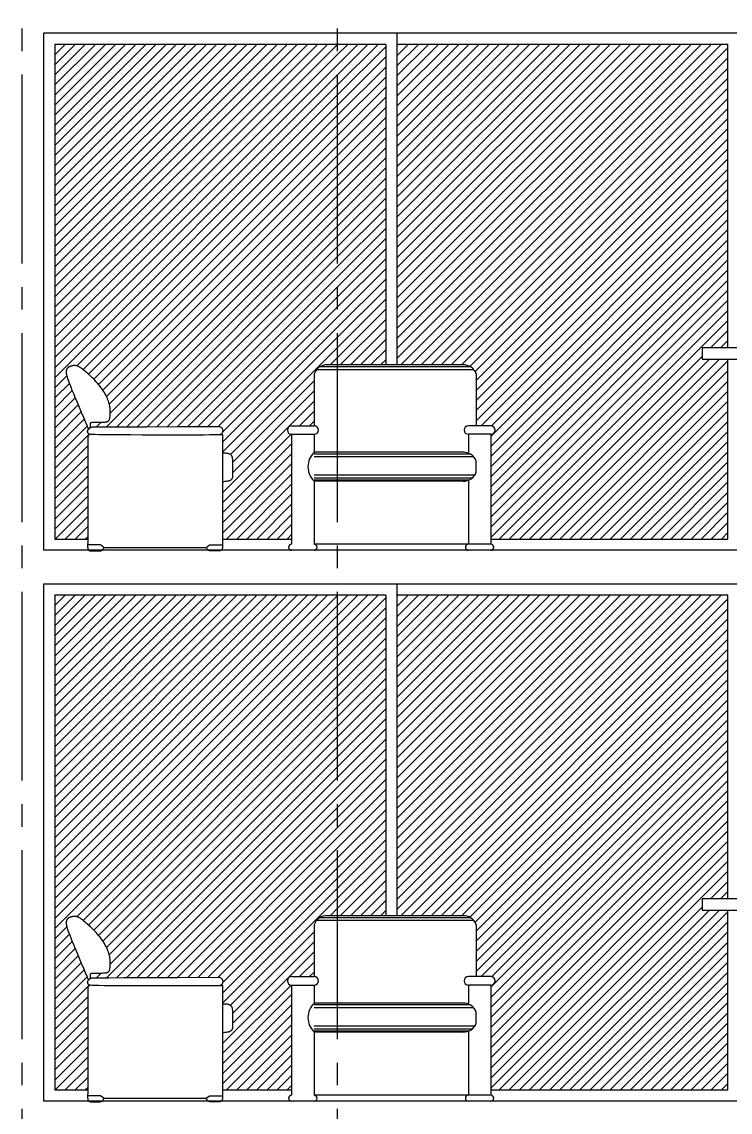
# Model space of a CAD drawing. Header units: millimetres. Extents: x 1217 to 2428, y 234 to 644.
# Drawn here: x 2238.671 to 2241.822, y 387.152 to 392.002 of the extents above; entities that cross this region are included whole.
import ezdxf

# ---------------------------------------------------------------- set-up
doc = ezdxf.new("R2010")
doc.units = ezdxf.units.MM
doc.linetypes.add('ACAD_ISO04W100', pattern=[30, 24, -3, 0, -3])
for name, color, linetype in [('0.1', 251, 'Continuous'), ('0.2', 2, 'Continuous'), ('0.3', 6, 'Continuous'), ('EJES', 8, 'Continuous'), ('MURO', 5, 'Continuous')]:
    doc.layers.add(name, color=color, linetype=linetype)
pattern_1 = [(45, (422.33998, -309.97355), (-0.0224506403, 0.0224506403), [])]
pattern_2 = [(45, (422.33998, -307.52355), (-0.0224506403, 0.0224506403), [])]

# ---------------------------------------------------------------- blocks, each defined once
blk = doc.blocks.new('sillon elv 1')
at = {"layer": '0.2'}
blk.add_line((382065.2343, 7753267.5813), (382065.6901, 7753267.5813), dxfattribs=at)
for points in [[(382065.1739, 7753268.114), (382065.1742, 7753268.1156), (382065.1744, 7753268.1172), (382065.1745, 7753268.1189), (382065.1746, 7753268.1205), (382065.1745, 7753268.1222), (382065.1745, 7753268.1238), (382065.1744, 7753268.1253), (382065.1744, 7753268.1268), (382065.1745, 7753268.1281), (382065.1745, 7753268.1294), (382065.1747, 7753268.1306), (382065.1749, 7753268.1316), (382065.1751, 7753268.1326), (382065.1753, 7753268.1335), (382065.1756, 7753268.1342), (382065.1759, 7753268.1349), (382065.1762, 7753268.1355), (382065.1765, 7753268.136), (382065.1768, 7753268.1364), (382065.1771, 7753268.1368), (382065.1775, 7753268.1371), (382065.178, 7753268.1373), (382065.1785, 7753268.1375), (382065.179, 7753268.1376), (382065.1796, 7753268.1377), (382065.1804, 7753268.1378), (382065.1814, 7753268.1379), (382065.1828, 7753268.1379), (382065.1846, 7753268.138), (382065.187, 7753268.138), (382065.19, 7753268.1381), (382065.1937, 7753268.1381), (382065.1982, 7753268.1381), (382065.2034, 7753268.1382), (382065.2089, 7753268.1383), (382065.2147, 7753268.1384), (382065.2204, 7753268.1385), (382065.2259, 7753268.1386), (382065.231, 7753268.1388), (382065.2353, 7753268.139), (382065.2389, 7753268.1392), (382065.2417, 7753268.1395), (382065.2439, 7753268.1397), (382065.2455, 7753268.14), (382065.2467, 7753268.1403), (382065.2476, 7753268.1405), (382065.2482, 7753268.1408), (382065.2488, 7753268.141), (382065.2493, 7753268.1412), (382065.2498, 7753268.1413), (382065.2504, 7753268.1415), (382065.2509, 7753268.1417), (382065.2515, 7753268.142), (382065.2522, 7753268.1423), (382065.2529, 7753268.1426), (382065.2537, 7753268.1431), (382065.2545, 7753268.1437), (382065.2554, 7753268.1444), (382065.2563, 7753268.1454), (382065.2572, 7753268.1465), (382065.2581, 7753268.148), (382065.2589, 7753268.1498), (382065.2597, 7753268.1519), (382065.2604, 7753268.1545), (382065.2611, 7753268.1574), (382065.2616, 7753268.1608), (382065.262, 7753268.1645), (382065.2624, 7753268.1685), (382065.2626, 7753268.1727), (382065.2627, 7753268.1771), (382065.2627, 7753268.1816), (382065.2627, 7753268.1863), (382065.2625, 7753268.1909), (382065.2622, 7753268.1956), (382065.2617, 7753268.2004), (382065.2611, 7753268.2053), (382065.2603, 7753268.2102), (382065.2593, 7753268.2154), (382065.258, 7753268.2207), (382065.2565, 7753268.2262), (382065.2547, 7753268.2319), (382065.2526, 7753268.2378), (382065.2501, 7753268.2439), (382065.2474, 7753268.2502), (382065.2443, 7753268.2566), (382065.2408, 7753268.2632), (382065.2369, 7753268.2699), (382065.2327, 7753268.2767), (382065.228, 7753268.2836), (382065.2229, 7753268.2906), (382065.2176, 7753268.2976), (382065.212, 7753268.3046), (382065.2061, 7753268.3115), (382065.2001, 7753268.3182), (382065.194, 7753268.3249), (382065.1878, 7753268.3313), (382065.1816, 7753268.3375), (382065.1754, 7753268.3434), (382065.1694, 7753268.349), (382065.1635, 7753268.3543), (382065.1578, 7753268.3592), (382065.1525, 7753268.3637), (382065.1475, 7753268.3679), (382065.1429, 7753268.3715), (382065.1387, 7753268.3747), (382065.135, 7753268.3775), (382065.1316, 7753268.3799), (382065.1286, 7753268.382), (382065.1259, 7753268.3837), (382065.1233, 7753268.3851), (382065.1209, 7753268.3863), (382065.1187, 7753268.3874), (382065.1165, 7753268.3882), (382065.1144, 7753268.3889), (382065.1123, 7753268.3895), (382065.1103, 7753268.3899), (382065.1083, 7753268.3902), (382065.1063, 7753268.3904), (382065.1044, 7753268.3905), (382065.1024, 7753268.3904), (382065.1005, 7753268.3903), (382065.0985, 7753268.39), (382065.0966, 7753268.3897), (382065.0947, 7753268.3894), (382065.0929, 7753268.3889), (382065.0912, 7753268.3885), (382065.0896, 7753268.388), (382065.088, 7753268.3876), (382065.0866, 7753268.3872), (382065.0853, 7753268.3867), (382065.084, 7753268.3863), (382065.0829, 7753268.3859), (382065.0818, 7753268.3854), (382065.0808, 7753268.385), (382065.0798, 7753268.3846), (382065.0789, 7753268.3841), (382065.0779, 7753268.3836), (382065.077, 7753268.3831), (382065.0761, 7753268.3825), (382065.0752, 7753268.3818), (382065.0743, 7753268.3811), (382065.0735, 7753268.3803), (382065.0726, 7753268.3794), (382065.0718, 7753268.3784), (382065.071, 7753268.3773), (382065.0702, 7753268.376), (382065.0695, 7753268.3746), (382065.0688, 7753268.3731), (382065.0682, 7753268.3715), (382065.0677, 7753268.3697), (382065.0672, 7753268.3679), (382065.0668, 7753268.3659), (382065.0666, 7753268.3638), (382065.0665, 7753268.3614), (382065.0666, 7753268.3588), (382065.0669, 7753268.3558), (382065.0675, 7753268.3524), (382065.0683, 7753268.3484), (382065.0695, 7753268.3438), (382065.0711, 7753268.3385), (382065.0731, 7753268.3324), (382065.0756, 7753268.3252), (382065.0787, 7753268.3168), (382065.0825, 7753268.3069), (382065.0871, 7753268.2952), (382065.0925, 7753268.2816), (382065.099, 7753268.2658), (382065.1066, 7753268.2475), (382065.1153, 7753268.2269), (382065.1246, 7753268.2047), (382065.1341, 7753268.1823), (382065.1433, 7753268.1607), (382065.1516, 7753268.1412), (382065.1585, 7753268.125), (382065.1635, 7753268.1132), (382065.1662, 7753268.107)], [(382065.7482, 7753268.1195), (382065.7512, 7753268.1185), (382065.7538, 7753268.1173), (382065.7559, 7753268.1159), (382065.7576, 7753268.1144), (382065.759, 7753268.1129), (382065.7601, 7753268.1112), (382065.761, 7753268.1096), (382065.7617, 7753268.1079), (382065.7622, 7753268.1063), (382065.7626, 7753268.1048), (382065.7628, 7753268.1033), (382065.7629, 7753268.1018), (382065.763, 7753268.1004), (382065.7629, 7753268.0991), (382065.7628, 7753268.0978), (382065.7626, 7753268.0966), (382065.7624, 7753268.0954), (382065.7621, 7753268.0943), (382065.7618, 7753268.0932), (382065.7614, 7753268.0922), (382065.7609, 7753268.0912), (382065.7604, 7753268.0903), (382065.7599, 7753268.0894), (382065.7593, 7753268.0885), (382065.7586, 7753268.0877), (382065.7578, 7753268.0869), (382065.757, 7753268.0861), (382065.756, 7753268.0854), (382065.7551, 7753268.0847), (382065.754, 7753268.0841), (382065.7529, 7753268.0835), (382065.7517, 7753268.083), (382065.7502, 7753268.0826), (382065.7476, 7753268.0823), (382065.7428, 7753268.082), (382065.7348, 7753268.0818), (382065.7223, 7753268.0816), (382065.7045, 7753268.0815), (382065.6801, 7753268.0814), (382065.6482, 7753268.0813), (382065.6082, 7753268.0812), (382065.5617, 7753268.0812), (382065.5109, 7753268.0812), (382065.458, 7753268.0813), (382065.4051, 7753268.0813), (382065.3544, 7753268.0815), (382065.3081, 7753268.0817), (382065.2683, 7753268.0819), (382065.2366, 7753268.0823), (382065.2126, 7753268.0827), (382065.1951, 7753268.0832), (382065.1831, 7753268.0837), (382065.1755, 7753268.0842), (382065.1711, 7753268.0848), (382065.169, 7753268.0854), (382065.168, 7753268.0859), (382065.1673, 7753268.0865), (382065.1666, 7753268.0871), (382065.166, 7753268.0877), (382065.1655, 7753268.0884), (382065.1649, 7753268.0891), (382065.1645, 7753268.0899), (382065.164, 7753268.0907), (382065.1636, 7753268.0917), (382065.1633, 7753268.0927), (382065.1629, 7753268.0939), (382065.1627, 7753268.0951), (382065.1625, 7753268.0963), (382065.1623, 7753268.0976), (382065.1623, 7753268.0988), (382065.1623, 7753268.1), (382065.1625, 7753268.1011), (382065.1628, 7753268.1021), (382065.1632, 7753268.1031), (382065.1636, 7753268.1039), (382065.1642, 7753268.1048), (382065.1648, 7753268.1056), (382065.1655, 7753268.1063), (382065.1662, 7753268.1071), (382065.1669, 7753268.1078), (382065.1676, 7753268.1086), (382065.1684, 7753268.1094), (382065.1691, 7753268.1101), (382065.1699, 7753268.1109), (382065.1707, 7753268.1116), (382065.1716, 7753268.1124), (382065.1724, 7753268.113), (382065.1733, 7753268.1137), (382065.1743, 7753268.1143), (382065.1753, 7753268.1148), (382065.1764, 7753268.1153), (382065.1774, 7753268.1157), (382065.1785, 7753268.1161), (382065.1796, 7753268.1164), (382065.1807, 7753268.1167), (382065.1818, 7753268.1169), (382065.1839, 7753268.1172), (382065.1926, 7753268.1174), (382065.2144, 7753268.1176), (382065.2558, 7753268.1178), (382065.3233, 7753268.1181), (382065.4235, 7753268.1185), (382065.563, 7753268.1189), (382065.7482, 7753268.1195)], [(382065.1727, 7753268.0846), (382065.1704, 7753268.0832), (382065.1685, 7753268.0819), (382065.1669, 7753268.0806), (382065.1657, 7753268.0794), (382065.1647, 7753268.0781), (382065.164, 7753268.0769), (382065.1634, 7753268.0758), (382065.1631, 7753268.0746), (382065.1628, 7753268.0726), (382065.1626, 7753268.0652), (382065.1625, 7753268.047), (382065.1624, 7753268.0127), (382065.1624, 7753267.9567), (382065.1624, 7753267.8738), (382065.1624, 7753267.7584), (382065.1624, 7753267.6053)], [(382065.7621, 7753268.0013), (382065.7666, 7753268.0017), (382065.7707, 7753268.0019), (382065.7743, 7753268.0019), (382065.7775, 7753268.0017), (382065.7804, 7753268.0013), (382065.783, 7753268.0009), (382065.7852, 7753268.0003), (382065.7873, 7753267.9997), (382065.7892, 7753267.9991), (382065.791, 7753267.9984), (382065.7926, 7753267.9978), (382065.7941, 7753267.9971), (382065.7954, 7753267.9963), (382065.7966, 7753267.9955), (382065.7977, 7753267.9947), (382065.7987, 7753267.9938), (382065.7996, 7753267.9929), (382065.8005, 7753267.9919), (382065.8012, 7753267.9909), (382065.8018, 7753267.9898), (382065.8024, 7753267.9888), (382065.803, 7753267.9877), (382065.8034, 7753267.9866), (382065.8039, 7753267.9855), (382065.8043, 7753267.9843), (382065.8046, 7753267.9831), (382065.8049, 7753267.9816), (382065.8052, 7753267.9797), (382065.8055, 7753267.9773), (382065.8058, 7753267.9743), (382065.806, 7753267.9705), (382065.8062, 7753267.9658), (382065.8064, 7753267.9601), (382065.8066, 7753267.9536), (382065.8068, 7753267.9466), (382065.8069, 7753267.9394), (382065.8071, 7753267.9322), (382065.8072, 7753267.9251), (382065.8072, 7753267.9186), (382065.8072, 7753267.9129), (382065.8072, 7753267.9081), (382065.8072, 7753267.9041), (382065.807, 7753267.901), (382065.8069, 7753267.8984), (382065.8067, 7753267.8964), (382065.8065, 7753267.8948), (382065.8062, 7753267.8934), (382065.8059, 7753267.8922), (382065.8056, 7753267.891), (382065.8053, 7753267.8898), (382065.8048, 7753267.8887), (382065.8044, 7753267.8876), (382065.8039, 7753267.8865), (382065.8033, 7753267.8855), (382065.8027, 7753267.8845), (382065.802, 7753267.8836), (382065.8012, 7753267.8828), (382065.8004, 7753267.882), (382065.7995, 7753267.8812), (382065.7986, 7753267.8805), (382065.7976, 7753267.8799), (382065.7966, 7753267.8793), (382065.7955, 7753267.8787), (382065.7944, 7753267.8782), (382065.7933, 7753267.8777), (382065.7918, 7753267.8772), (382065.7898, 7753267.8767), (382065.787, 7753267.8762), (382065.783, 7753267.8755), (382065.7778, 7753267.8748), (382065.7709, 7753267.874), (382065.7621, 7753267.8731)], [(382065.1619, 7753267.5923), (382065.1619, 7753267.5897), (382065.1619, 7753267.5872), (382065.162, 7753267.585), (382065.1622, 7753267.5829), (382065.1624, 7753267.581), (382065.1627, 7753267.5792), (382065.163, 7753267.5776), (382065.1633, 7753267.5762), (382065.1636, 7753267.5749), (382065.164, 7753267.5737), (382065.1644, 7753267.5727), (382065.1648, 7753267.5718), (382065.1653, 7753267.5709), (382065.1658, 7753267.5702), (382065.1665, 7753267.5695), (382065.1672, 7753267.5689), (382065.168, 7753267.5684), (382065.1689, 7753267.5679), (382065.17, 7753267.5674), (382065.1712, 7753267.5671), (382065.1727, 7753267.5667), (382065.1744, 7753267.5664), (382065.1763, 7753267.5662), (382065.1785, 7753267.566), (382065.1811, 7753267.5658), (382065.1839, 7753267.5657), (382065.1869, 7753267.5657), (382065.19, 7753267.5656), (382065.1932, 7753267.5656), (382065.1965, 7753267.5656), (382065.1997, 7753267.5657), (382065.2028, 7753267.5657), (382065.2058, 7753267.5658), (382065.2087, 7753267.5658), (382065.2114, 7753267.5659), (382065.2139, 7753267.566), (382065.2162, 7753267.5662), (382065.2184, 7753267.5664), (382065.2203, 7753267.5667), (382065.2221, 7753267.5671), (382065.2237, 7753267.5675), (382065.2251, 7753267.5682), (382065.2265, 7753267.5691), (382065.2278, 7753267.5704), (382065.2292, 7753267.5722), (382065.2307, 7753267.5745), (382065.2324, 7753267.5775), (382065.2343, 7753267.5813)], [(382065.7625, 7753267.5923), (382065.7626, 7753267.5897), (382065.7625, 7753267.5872), (382065.7624, 7753267.585), (382065.7623, 7753267.5829), (382065.762, 7753267.581), (382065.7618, 7753267.5792), (382065.7615, 7753267.5776), (382065.7612, 7753267.5762), (382065.7608, 7753267.5749), (382065.7605, 7753267.5737), (382065.7601, 7753267.5727), (382065.7597, 7753267.5718), (382065.7592, 7753267.5709), (382065.7586, 7753267.5702), (382065.758, 7753267.5695), (382065.7573, 7753267.5689), (382065.7565, 7753267.5684), (382065.7556, 7753267.5679), (382065.7545, 7753267.5674), (382065.7533, 7753267.5671), (382065.7518, 7753267.5667), (382065.7501, 7753267.5664), (382065.7482, 7753267.5662), (382065.7459, 7753267.566), (382065.7434, 7753267.5658), (382065.7406, 7753267.5657), (382065.7376, 7753267.5657), (382065.7345, 7753267.5656), (382065.7312, 7753267.5656), (382065.728, 7753267.5656), (382065.7248, 7753267.5657), (382065.7216, 7753267.5657), (382065.7186, 7753267.5658), (382065.7158, 7753267.5658), (382065.7131, 7753267.5659), (382065.7106, 7753267.566), (382065.7083, 7753267.5662), (382065.7061, 7753267.5664), (382065.7041, 7753267.5667), (382065.7024, 7753267.5671), (382065.7008, 7753267.5675), (382065.6993, 7753267.5682), (382065.698, 7753267.5691), (382065.6966, 7753267.5704), (382065.6952, 7753267.5722), (382065.6937, 7753267.5745), (382065.6921, 7753267.5775), (382065.6901, 7753267.5813)]]:
    blk.add_lwpolyline(points, dxfattribs=at)
at = {"layer": '0.2', "elevation": 0}
for points in [[(382065.7529, 7753268.0835), (382065.7621, 7753268.0835), (382065.7621, 7753267.6053)], [(382065.1624, 7753267.6053), (382065.1619, 7753267.5923)], [(382065.2343, 7753267.5813), (382065.2197, 7753267.5923), (382065.1619, 7753267.5923)], [(382065.6901, 7753267.5813), (382065.7047, 7753267.5923), (382065.7636, 7753267.5923)], [(382065.7621, 7753267.6053), (382065.7625, 7753267.5923)]]:
    blk.add_lwpolyline(points, dxfattribs=at)

msp = doc.modelspace()

# ---------------------------------------------------------------- hatches: boundary and pattern name
at = {"layer": '0.1', "ltscale": 3}
h = msp.add_hatch(dxfattribs=at)
h.set_pattern_fill('ANSI31', color=256, scale=0.01)
h.set_pattern_definition(pattern_2)
h.paths.add_polyline_path([(2240.07395, 391.90099), (2238.81771, 391.90099), (2238.81771, 389.70099), (2238.96407, 389.70099), (2238.96407, 389.84078), (2238.96405, 389.95611), (2238.96405, 390.03904), (2238.96407, 390.09499), (2238.96413, 390.12935), (2238.96425, 390.14752), (2238.9645, 390.15673), (2238.96628, 390.16061), (2238.96925, 390.16364), (2238.97388, 390.16681), (2238.97013, 390.16784), (2238.96691, 390.17069), (2238.96503, 390.17439), (2238.96389, 390.17944), (2238.9641, 390.18402), (2238.96571, 390.18699), (2238.96782, 390.18941), (2238.9652, 390.19554), (2238.96016, 390.20732), (2238.95324, 390.22355), (2238.94494, 390.24304), (2238.93579, 390.26459), (2238.92628, 390.28704), (2238.91694, 390.30919), (2238.90827, 390.32986), (2238.9007, 390.34811), (2238.89422, 390.36392), (2238.88873, 390.37753), (2238.88414, 390.38919), (2238.88034, 390.39911), (2238.87725, 390.40754), (2238.87476, 390.4147), (2238.87278, 390.42084), (2238.87121, 390.42616), (2238.86944, 390.43294), (2238.86831, 390.43977), (2238.86814, 390.44492), (2238.86863, 390.4492), (2238.86976, 390.45382), (2238.87182, 390.45836), (2238.8746, 390.46228), (2238.87798, 390.46507), (2238.88191, 390.46716), (2238.88562, 390.46863), (2238.88977, 390.46998), (2238.89482, 390.47137), (2238.90037, 390.47247), (2238.90611, 390.47291), (2238.91098, 390.47247), (2238.91503, 390.47161), (2238.91927, 390.47019), (2238.92379, 390.46814), (2238.92883, 390.46527), (2238.93331, 390.46225), (2238.93666, 390.45986), (2238.94038, 390.45708), (2238.94453, 390.45386), (2238.94913, 390.45019), (2238.95415, 390.44606), (2238.95951, 390.44153), (2238.96517, 390.4366), (2238.97106, 390.43132), (2238.97711, 390.42571), (2238.98327, 390.4198), (2238.98948, 390.41362), (2238.99567, 390.4072), (2239.00179, 390.40057), (2239.0078, 390.39379), (2239.01364, 390.3869), (2239.01926, 390.37993), (2239.02462, 390.37294), (2239.02966, 390.36596), (2239.03433, 390.35904), (2239.0386, 390.35222), (2239.04246, 390.34551), (2239.04594, 390.33894), (2239.04906, 390.33251), (2239.05182, 390.32623), (2239.05425, 390.32014), (2239.05636, 390.31423), (2239.05818, 390.30852), (2239.0597, 390.30302), (2239.06097, 390.29772), (2239.06199, 390.29258), (2239.0628, 390.28759), (2239.06342, 390.28272), (2239.06387, 390.27795), (2239.06417, 390.27325), (2239.06435, 390.2686), (2239.06442, 390.26398), (2239.06439, 390.25945), (2239.06426, 390.25504), (2239.06391, 390.24866), (2239.06305, 390.24121), (2239.06181, 390.23539), (2239.05989, 390.23024), (2239.05722, 390.22678), (2239.05413, 390.22458), (2239.05014, 390.22319), (2239.04856, 390.22255), (2239.04466, 390.2219), (2239.0406, 390.22155), (2239.03702, 390.22133), (2239.03263, 390.22113), (2239.02757, 390.22097), (2239.02208, 390.22083), (2239.01635, 390.22071), (2239.0106, 390.22062), (2239.00505, 390.22054), (2238.99991, 390.22048), (2238.99539, 390.22043), (2238.99164, 390.22039), (2238.98864, 390.22035), (2238.98627, 390.22032), (2238.98445, 390.22028), (2238.98308, 390.22023), (2238.98205, 390.22016), (2238.98128, 390.22007), (2238.98067, 390.21996), (2238.98013, 390.21981), (2238.97965, 390.21963), (2238.97921, 390.2194), (2238.97882, 390.21911), (2238.97846, 390.21876), (2238.97813, 390.21834), (2238.97783, 390.21784), (2238.97753, 390.21725), (2238.97726, 390.21657), (2238.97699, 390.2158), (2238.97675, 390.21493), (2238.97654, 390.21396), (2238.97636, 390.2129), (2238.97622, 390.21173), (2238.97613, 390.21047), (2238.97609, 390.2091), (2238.9761, 390.20764), (2238.97615, 390.20609), (2238.97631, 390.20113), (2238.97574, 390.19655), (2238.97947, 390.19825), (2238.98397, 390.19946), (2238.99429, 390.19971), (2239.01605, 390.19992), (2239.05743, 390.20016), (2239.12496, 390.20044), (2239.22518, 390.2008), (2239.36464, 390.20126), (2239.54989, 390.20182), (2239.55429, 390.20034), (2239.55852, 390.19763), (2239.56133, 390.1945), (2239.56346, 390.19049), (2239.56459, 390.18571), (2239.56466, 390.18155), (2239.56397, 390.17704), (2239.56248, 390.17302), (2239.55994, 390.1695), (2239.55539, 390.16585), (2239.56375, 390.16585), (2239.56375, 390.08365), (2239.56831, 390.08408), (2239.57425, 390.08435), (2239.58064, 390.08393), (2239.58568, 390.08299), (2239.59104, 390.08144), (2239.59589, 390.07942), (2239.5995, 390.07711), (2239.60215, 390.07437), (2239.60411, 390.07123), (2239.60597, 390.06691), (2239.60679, 390.06311), (2239.60733, 390.0584), (2239.60768, 390.0528), (2239.6079, 390.04809), (2239.6081, 390.04241), (2239.6083, 390.03596), (2239.60847, 390.02898), (2239.60862, 390.02174), (2239.60875, 390.01449), (2239.60884, 390.00748), (2239.6089, 390.00098), (2239.60892, 389.99522), (2239.60888, 389.9881), (2239.60863, 389.9805), (2239.60801, 389.97596), (2239.60676, 389.97138), (2239.60475, 389.96715), (2239.60186, 389.9639), (2239.59838, 389.96163), (2239.59467, 389.95984), (2239.59037, 389.95876), (2239.5847, 389.95788), (2239.57943, 389.95718), (2239.57253, 389.95637), (2239.56375, 389.95543), (2239.56375, 389.70099), (2239.87123, 389.70099), (2239.87123, 390.16691, -1), (2239.87123, 390.20486), (2239.97123, 390.20486), (2239.97123, 390.43579, -0.3308101), (2240.02982, 390.47581), (2240.07395, 390.47581)])
h = msp.add_hatch(dxfattribs=at)
h.set_pattern_fill('ANSI31', color=256, scale=0.01)
h.set_pattern_definition(pattern_2)
h.paths.add_polyline_path([(2240.28961, 391.90099), (2240.07395, 391.90099), (2240.07395, 390.47581), (2240.28961, 390.47581)])
h.paths.add_polyline_path([(2241.67351, 391.90099), (2240.33961, 391.90099), (2240.33961, 390.47581), (2240.6335, 390.47581, -0.3308107), (2240.69209, 390.43579), (2240.69209, 390.20486), (2240.75706, 390.20486, -1), (2240.75706, 390.16691), (2240.75706, 389.70099), (2241.67351, 389.70099)])
h.paths.add_polyline_path([(2241.81152, 391.90099), (2241.67351, 391.90099), (2241.67351, 389.70099), (2241.81152, 389.70099), (2241.81152, 390.50099), (2241.69651, 390.50099), (2241.69651, 390.55099), (2241.81152, 390.55099)])
h.paths.add_polyline_path([(2242.7263, 391.90099), (2241.98152, 391.90099), (2241.98152, 391.20099), (2242.7263, 391.20099)])
h.paths.add_polyline_path([(2242.97135, 391.90099), (2242.7763, 391.90099), (2242.7763, 391.20099), (2242.97135, 391.20099)])
h = msp.add_hatch(dxfattribs=at)
h.set_pattern_fill('ANSI31', color=256, scale=0.01)
h.set_pattern_definition(pattern_1)
h.paths.add_polyline_path([(2240.07395, 389.45099), (2238.81771, 389.45099), (2238.81771, 387.25099), (2238.96407, 387.25099), (2238.96407, 387.39078), (2238.96405, 387.50611), (2238.96405, 387.58904), (2238.96407, 387.64499), (2238.96413, 387.67935), (2238.96425, 387.69752), (2238.9645, 387.70673), (2238.96628, 387.71061), (2238.96925, 387.71364), (2238.97388, 387.71681), (2238.97013, 387.71784), (2238.96691, 387.72069), (2238.96503, 387.72439), (2238.96389, 387.72944), (2238.9641, 387.73402), (2238.96571, 387.73699), (2238.96782, 387.73941), (2238.9652, 387.74554), (2238.96016, 387.75732), (2238.95324, 387.77355), (2238.94494, 387.79304), (2238.93579, 387.81459), (2238.92628, 387.83704), (2238.91694, 387.85919), (2238.90827, 387.87986), (2238.9007, 387.89811), (2238.89422, 387.91392), (2238.88873, 387.92753), (2238.88414, 387.93919), (2238.88034, 387.94911), (2238.87725, 387.95754), (2238.87476, 387.9647), (2238.87278, 387.97084), (2238.87121, 387.97616), (2238.86944, 387.98294), (2238.86831, 387.98977), (2238.86814, 387.99492), (2238.86863, 387.9992), (2238.86976, 388.00382), (2238.87182, 388.00836), (2238.8746, 388.01228), (2238.87798, 388.01507), (2238.88191, 388.01716), (2238.88562, 388.01863), (2238.88977, 388.01998), (2238.89482, 388.02137), (2238.90037, 388.02247), (2238.90611, 388.02291), (2238.91098, 388.02247), (2238.91503, 388.02161), (2238.91927, 388.02019), (2238.92379, 388.01814), (2238.92883, 388.01527), (2238.93331, 388.01225), (2238.93666, 388.00986), (2238.94038, 388.00708), (2238.94453, 388.00386), (2238.94913, 388.00018), (2238.95415, 387.99606), (2238.95951, 387.99153), (2238.96517, 387.9866), (2238.97106, 387.98132), (2238.97711, 387.97571), (2238.98327, 387.9698), (2238.98948, 387.96362), (2238.99567, 387.9572), (2239.00179, 387.95057), (2239.0078, 387.94379), (2239.01364, 387.9369), (2239.01926, 387.92993), (2239.02462, 387.92294), (2239.02966, 387.91596), (2239.03433, 387.90904), (2239.0386, 387.90222), (2239.04246, 387.89551), (2239.04594, 387.88894), (2239.04906, 387.88251), (2239.05182, 387.87623), (2239.05425, 387.87014), (2239.05636, 387.86423), (2239.05818, 387.85852), (2239.0597, 387.85302), (2239.06097, 387.84772), (2239.06199, 387.84258), (2239.0628, 387.83759), (2239.06342, 387.83272), (2239.06387, 387.82795), (2239.06417, 387.82325), (2239.06435, 387.8186), (2239.06442, 387.81398), (2239.06439, 387.80945), (2239.06426, 387.80504), (2239.06391, 387.79866), (2239.06305, 387.79121), (2239.06181, 387.78539), (2239.05989, 387.78024), (2239.05722, 387.77678), (2239.05413, 387.77458), (2239.05014, 387.77319), (2239.04856, 387.77255), (2239.04466, 387.7719), (2239.0406, 387.77155), (2239.03702, 387.77133), (2239.03263, 387.77113), (2239.02757, 387.77097), (2239.02208, 387.77083), (2239.01635, 387.77071), (2239.0106, 387.77062), (2239.00505, 387.77054), (2238.99991, 387.77048), (2238.99539, 387.77043), (2238.99164, 387.77039), (2238.98864, 387.77035), (2238.98627, 387.77032), (2238.98445, 387.77028), (2238.98308, 387.77023), (2238.98205, 387.77016), (2238.98128, 387.77007), (2238.98067, 387.76996), (2238.98013, 387.76981), (2238.97965, 387.76963), (2238.97921, 387.7694), (2238.97882, 387.76911), (2238.97846, 387.76876), (2238.97813, 387.76834), (2238.97783, 387.76784), (2238.97753, 387.76725), (2238.97726, 387.76657), (2238.97699, 387.7658), (2238.97675, 387.76493), (2238.97654, 387.76396), (2238.97636, 387.7629), (2238.97622, 387.76173), (2238.97613, 387.76047), (2238.97609, 387.7591), (2238.9761, 387.75764), (2238.97615, 387.75609), (2238.97631, 387.75113), (2238.97574, 387.74655), (2238.97947, 387.74825), (2238.98397, 387.74946), (2238.99429, 387.74971), (2239.01605, 387.74992), (2239.05743, 387.75016), (2239.12496, 387.75044), (2239.22518, 387.7508), (2239.36464, 387.75126), (2239.54989, 387.75182), (2239.55429, 387.75034), (2239.55852, 387.74763), (2239.56133, 387.74449), (2239.56346, 387.74049), (2239.56459, 387.73571), (2239.56466, 387.73155), (2239.56397, 387.72704), (2239.56248, 387.72302), (2239.55994, 387.7195), (2239.55539, 387.71585), (2239.56375, 387.71585), (2239.56375, 387.63365), (2239.56831, 387.63408), (2239.57425, 387.63435), (2239.58064, 387.63393), (2239.58568, 387.63299), (2239.59104, 387.63144), (2239.59589, 387.62942), (2239.5995, 387.6271), (2239.60215, 387.62437), (2239.60411, 387.62123), (2239.60597, 387.61691), (2239.60679, 387.61311), (2239.60733, 387.6084), (2239.60768, 387.6028), (2239.6079, 387.59809), (2239.6081, 387.59241), (2239.6083, 387.58596), (2239.60847, 387.57898), (2239.60862, 387.57174), (2239.60875, 387.56449), (2239.60884, 387.55748), (2239.6089, 387.55097), (2239.60892, 387.54522), (2239.60888, 387.5381), (2239.60863, 387.5305), (2239.60801, 387.52596), (2239.60676, 387.52138), (2239.60475, 387.51715), (2239.60186, 387.5139), (2239.59838, 387.51163), (2239.59467, 387.50984), (2239.59037, 387.50876), (2239.5847, 387.50788), (2239.57943, 387.50718), (2239.57253, 387.50637), (2239.56375, 387.50543), (2239.56375, 387.25099), (2239.87123, 387.25099), (2239.87123, 387.71691, -1), (2239.87123, 387.75486), (2239.97123, 387.75486), (2239.97123, 387.98579, -0.3308101), (2240.02982, 388.02581), (2240.07395, 388.02581)])
h = msp.add_hatch(dxfattribs=at)
h.set_pattern_fill('ANSI31', color=256, scale=0.01)
h.set_pattern_definition(pattern_1)
h.paths.add_polyline_path([(2240.28961, 389.45099), (2240.07395, 389.45099), (2240.07395, 388.02581), (2240.28961, 388.02581)])
h.paths.add_polyline_path([(2241.67351, 389.45099), (2240.33961, 389.45099), (2240.33961, 388.02581), (2240.6335, 388.02581, -0.3308107), (2240.69209, 387.98579), (2240.69209, 387.75486), (2240.75706, 387.75486, -1), (2240.75706, 387.71691), (2240.75706, 387.25099), (2241.67351, 387.25099)])
h.paths.add_polyline_path([(2241.81152, 389.45099), (2241.67351, 389.45099), (2241.67351, 387.25099), (2241.81152, 387.25099), (2241.81152, 388.05099), (2241.69651, 388.05099), (2241.69651, 388.10099), (2241.81152, 388.10099)])
h.paths.add_polyline_path([(2242.7263, 389.45099), (2241.98152, 389.45099), (2241.98152, 388.75099), (2242.7263, 388.75099)])
h.paths.add_polyline_path([(2242.97135, 389.45099), (2242.7763, 389.45099), (2242.7763, 388.75099), (2242.97135, 388.75099)])

# ---------------------------------------------------------------- linework, layer by layer
at = {"layer": '0.1', "ltscale": 3, "elevation": 0}
for points in [[(2240.33961, 391.95099), (2240.33961, 390.47581)], [(2240.28961, 391.90099), (2238.81771, 391.90099), (2238.81771, 389.70099), (2238.96407, 389.70099)], [(2240.28961, 391.90099), (2240.28961, 390.47581)], [(2241.81152, 390.55099), (2241.81152, 391.90099), (2240.33961, 391.90099)], [(2240.75706, 389.70099), (2241.81152, 389.70099), (2241.81152, 390.50099)], [(2239.56375, 389.70099), (2239.87123, 389.70099)], [(2240.33961, 389.50099), (2240.33961, 388.02581)], [(2240.28961, 389.45099), (2238.81771, 389.45099), (2238.81771, 387.25099), (2238.96407, 387.25099)], [(2240.28961, 389.45099), (2240.28961, 388.02581)], [(2241.81152, 388.10099), (2241.81152, 389.45099), (2240.33961, 389.45099)], [(2240.75706, 387.25099), (2241.81152, 387.25099), (2241.81152, 388.05099)], [(2239.56375, 387.25099), (2239.87123, 387.25099)]]:
    msp.add_lwpolyline(points, dxfattribs=at)
at = {"layer": '0.1', "linetype": 'ByBlock', "elevation": 0}
for points in [[(2239.97123, 390.43579), (2239.97123, 390.20486)], [(2239.97123, 390.43579), (2239.97123, 390.20486)], [(2240.68179, 390.45417), (2239.98152, 390.45417)], [(2240.66791, 390.46648), (2239.99541, 390.46648)], [(2240.63821, 390.47581), (2240.02982, 390.47581)], [(2240.63821, 390.47581), (2240.02982, 390.47581)], [(2240.69209, 390.43579), (2240.69209, 390.20486)], [(2240.69209, 390.43579), (2240.69209, 390.20486)], [(2240.69209, 390.43579), (2240.69209, 390.20486)], [(2239.87123, 390.20486), (2239.97123, 390.20486)], [(2239.87123, 390.20486), (2239.97123, 390.20486)], [(2240.75706, 390.20486), (2240.65706, 390.20486)], [(2240.75706, 390.20486), (2240.65706, 390.20486)], [(2239.87123, 390.16691), (2239.87123, 389.6777)], [(2239.87123, 390.16691), (2239.97123, 390.16691)], [(2239.87123, 390.16691), (2239.87123, 389.6777)], [(2239.87123, 390.16691), (2239.97123, 390.16691)], [(2239.97123, 390.16691), (2239.97123, 390.08705)], [(2239.97123, 390.16691), (2239.97123, 390.08705)], [(2240.65706, 390.16691), (2240.65706, 390.08705)], [(2240.75706, 390.16691), (2240.65706, 390.16691)], [(2240.65706, 390.16691), (2240.65706, 390.08705)], [(2240.75706, 390.16691), (2240.65706, 390.16691)], [(2240.75706, 390.16691), (2240.75706, 389.6777)], [(2240.75706, 390.16691), (2240.75706, 389.6777)], [(2240.63821, 390.08705), (2239.97123, 390.08705)], [(2240.63821, 390.08705), (2239.97123, 390.08705)], [(2240.66627, 390.07873), (2239.97123, 390.07873)], [(2240.68129, 390.06601), (2239.97123, 390.06601)], [(2240.68129, 390.06601), (2239.97123, 390.06601)], [(2240.69209, 389.99849), (2240.69209, 390.04703)], [(2240.68547, 389.98508), (2239.97123, 389.98508)], [(2240.67293, 389.97138), (2239.97123, 389.97138)], [(2240.65706, 389.96233), (2239.97123, 389.96233)], [(2240.65706, 389.96233), (2239.97123, 389.96233)], [(2239.97123, 389.95846), (2239.97123, 389.6777)], [(2240.6335, 389.95846), (2239.97123, 389.95846)], [(2239.97123, 389.95846), (2239.97123, 389.6777)], [(2240.6335, 389.95846), (2239.97123, 389.95846)], [(2240.65706, 389.96233), (2240.65706, 389.68156)], [(2240.65706, 389.95846), (2240.65706, 389.6777)], [(2240.75706, 389.6777), (2239.97123, 389.6777)], [(2240.75706, 389.6777), (2239.97123, 389.6777)], [(2240.66791, 388.01648), (2239.99541, 388.01648)], [(2240.63821, 388.02581), (2240.02982, 388.02581)], [(2240.63821, 388.02581), (2240.02982, 388.02581)], [(2239.97123, 387.98579), (2239.97123, 387.75486)], [(2239.97123, 387.98579), (2239.97123, 387.75486)], [(2240.68179, 388.00417), (2239.98152, 388.00417)], [(2240.69209, 387.98579), (2240.69209, 387.75486)], [(2240.69209, 387.98579), (2240.69209, 387.75486)], [(2240.69209, 387.98579), (2240.69209, 387.75486)], [(2239.87123, 387.75486), (2239.97123, 387.75486)], [(2239.87123, 387.75486), (2239.97123, 387.75486)], [(2240.75706, 387.75486), (2240.65706, 387.75486)], [(2240.75706, 387.75486), (2240.65706, 387.75486)], [(2239.87123, 387.71691), (2239.87123, 387.2277)], [(2239.87123, 387.71691), (2239.97123, 387.71691)], [(2239.87123, 387.71691), (2239.87123, 387.2277)], [(2239.87123, 387.71691), (2239.97123, 387.71691)], [(2239.97123, 387.71691), (2239.97123, 387.63705)], [(2239.97123, 387.71691), (2239.97123, 387.63705)], [(2240.65706, 387.71691), (2240.65706, 387.63705)], [(2240.75706, 387.71691), (2240.65706, 387.71691)], [(2240.65706, 387.71691), (2240.65706, 387.63705)], [(2240.75706, 387.71691), (2240.65706, 387.71691)], [(2240.75706, 387.71691), (2240.75706, 387.2277)], [(2240.75706, 387.71691), (2240.75706, 387.2277)], [(2240.63821, 387.63705), (2239.97123, 387.63705)], [(2240.63821, 387.63705), (2239.97123, 387.63705)], [(2240.66627, 387.62873), (2239.97123, 387.62873)], [(2240.68129, 387.61601), (2239.97123, 387.61601)], [(2240.68129, 387.61601), (2239.97123, 387.61601)], [(2240.69209, 387.54849), (2240.69209, 387.59703)], [(2240.68547, 387.53508), (2239.97123, 387.53508)], [(2240.67293, 387.52138), (2239.97123, 387.52138)], [(2240.65706, 387.51233), (2239.97123, 387.51233)], [(2240.65706, 387.51233), (2239.97123, 387.51233)], [(2239.97123, 387.50846), (2239.97123, 387.2277)], [(2240.6335, 387.50846), (2239.97123, 387.50846)], [(2239.97123, 387.50846), (2239.97123, 387.2277)], [(2240.6335, 387.50846), (2239.97123, 387.50846)], [(2240.65706, 387.51233), (2240.65706, 387.23156)], [(2240.65706, 387.50846), (2240.65706, 387.2277)], [(2240.75706, 387.2277), (2239.97123, 387.2277)], [(2240.75706, 387.2277), (2239.97123, 387.2277)]]:
    msp.add_lwpolyline(points, dxfattribs=at)
at = {"layer": '0.1', "linetype": 'ByBlock'}
for centre, radius, start, end in [((2240.02746, 390.41637, 0), 0.05949, 87.73197, 160.95095), ((2240.02746, 390.41637, 0), 0.05949, 87.73197, 160.95095), ((2240.63585, 390.41637, 0), 0.05949, 19.04905, 92.26803), ((2240.63585, 390.41637, 0), 0.05949, 19.04905, 92.26803), ((2239.87123, 390.18588, 0), 0.01897, 90, 270), ((2239.87123, 390.18588, 0), 0.01897, 90, 270), ((2239.97123, 390.18588, 0), 0.01897, 270, 90), ((2239.97123, 390.18588, 0), 0.01897, 270, 90), ((2240.65706, 390.18588, 0), 0.01897, 90, 270), ((2240.65706, 390.18588, 0), 0.01897, 90, 270), ((2240.75706, 390.18588, 0), 0.01897, 270, 90), ((2240.75706, 390.18588, 0), 0.01897, 270, 90), ((2240.03266, 390.02276, 0), 0.08893, 133.69551, 226.30449), ((2240.03266, 390.02276, 0), 0.08893, 133.69551, 226.30449), ((2240.63585, 390.02761, 0), 0.05949, 19.04905, 92.26803), ((2240.63585, 390.02761, 0), 0.05949, 19.04905, 92.26803), ((2240.63585, 390.01791, 0), 0.05949, 267.73197, 340.95095), ((2240.63585, 390.01791, 0), 0.05949, 267.73197, 340.95095), ((2239.87123, 389.66435, 0), 0.01335, 90, 270), ((2239.87123, 389.66435, 0), 0.01335, 90, 270), ((2239.97123, 389.66435, 0), 0.01335, 270, 90), ((2239.97123, 389.66435, 0), 0.01335, 270, 90), ((2240.65706, 389.66435, 0), 0.01335, 90, 270), ((2240.65706, 389.66435, 0), 0.01335, 90, 270), ((2240.75706, 389.66435, 0), 0.01335, 270, 90), ((2240.75706, 389.66435, 0), 0.01335, 270, 90), ((2240.02746, 387.96637, 0), 0.05949, 87.73197, 160.95095), ((2240.02746, 387.96637, 0), 0.05949, 87.73197, 160.95095), ((2240.63585, 387.96637, 0), 0.05949, 19.04905, 92.26803), ((2240.63585, 387.96637, 0), 0.05949, 19.04905, 92.26803), ((2239.87123, 387.73588, 0), 0.01897, 90, 270), ((2239.87123, 387.73588, 0), 0.01897, 90, 270), ((2239.97123, 387.73588, 0), 0.01897, 270, 90), ((2239.97123, 387.73588, 0), 0.01897, 270, 90), ((2240.65706, 387.73588, 0), 0.01897, 90, 270), ((2240.65706, 387.73588, 0), 0.01897, 90, 270), ((2240.75706, 387.73588, 0), 0.01897, 270, 90), ((2240.75706, 387.73588, 0), 0.01897, 270, 90), ((2240.03266, 387.57276, 0), 0.08893, 133.69551, 226.30449), ((2240.03266, 387.57276, 0), 0.08893, 133.69551, 226.30449), ((2240.63585, 387.57761, 0), 0.05949, 19.04905, 92.26803), ((2240.63585, 387.57761, 0), 0.05949, 19.04905, 92.26803), ((2240.63585, 387.56791, 0), 0.05949, 267.73197, 340.95095), ((2240.63585, 387.56791, 0), 0.05949, 267.73197, 340.95095), ((2239.87123, 387.21434, 0), 0.01335, 90, 270), ((2239.87123, 387.21434, 0), 0.01335, 90, 270), ((2239.97123, 387.21434, 0), 0.01335, 270, 90), ((2239.97123, 387.21434, 0), 0.01335, 270, 90), ((2240.65706, 387.21434, 0), 0.01335, 90, 270), ((2240.65706, 387.21434, 0), 0.01335, 90, 270), ((2240.75706, 387.21434, 0), 0.01335, 270, 90), ((2240.75706, 387.21434, 0), 0.01335, 270, 90)]:
    msp.add_arc(centre, radius, start, end, dxfattribs=at)
at = {"layer": '0.3', "elevation": 0}
for points in [[(2241.69651, 390.50099), (2242.09651, 390.50099), (2242.09651, 390.55099), (2241.69651, 390.55099)], [(2241.69651, 388.05099), (2242.09651, 388.05099), (2242.09651, 388.10099), (2241.69651, 388.10099)]]:
    msp.add_lwpolyline(points, close=True, dxfattribs=at)
at = {"layer": 'EJES', "linetype": 'ACAD_ISO04W100', "ltscale": 0.035, "elevation": 0}
for points in [[(2238.67112, 400.96664), (2238.67112, 371.9866)], [(2240.07395, 400.96664), (2240.07395, 371.9866)]]:
    msp.add_lwpolyline(points, dxfattribs=at)
at = {"layer": 'MURO', "ltscale": 3, "elevation": 0}
for points in [[(2238.76771, 391.95103), (2238.76771, 389.65103)], [(2243.57108, 391.95099), (2238.76771, 391.95099)], [(2243.57108, 389.65099), (2238.76771, 389.65099)], [(2243.57108, 389.50099), (2238.76771, 389.50099)], [(2238.76771, 389.50099), (2238.76771, 387.20099)], [(2243.57108, 387.20099), (2238.76771, 387.20099)]]:
    msp.add_lwpolyline(points, dxfattribs=at)

# ---------------------------------------------------------------- block references
at = {"layer": '0.2'}
for p in [(-379826.19833, -7752877.91767, 0), (-379826.19833, -7752880.36767, 0)]:
    msp.add_blockref('sillon elv 1', p, dxfattribs=at)

doc.saveas('drawing.dxf')
